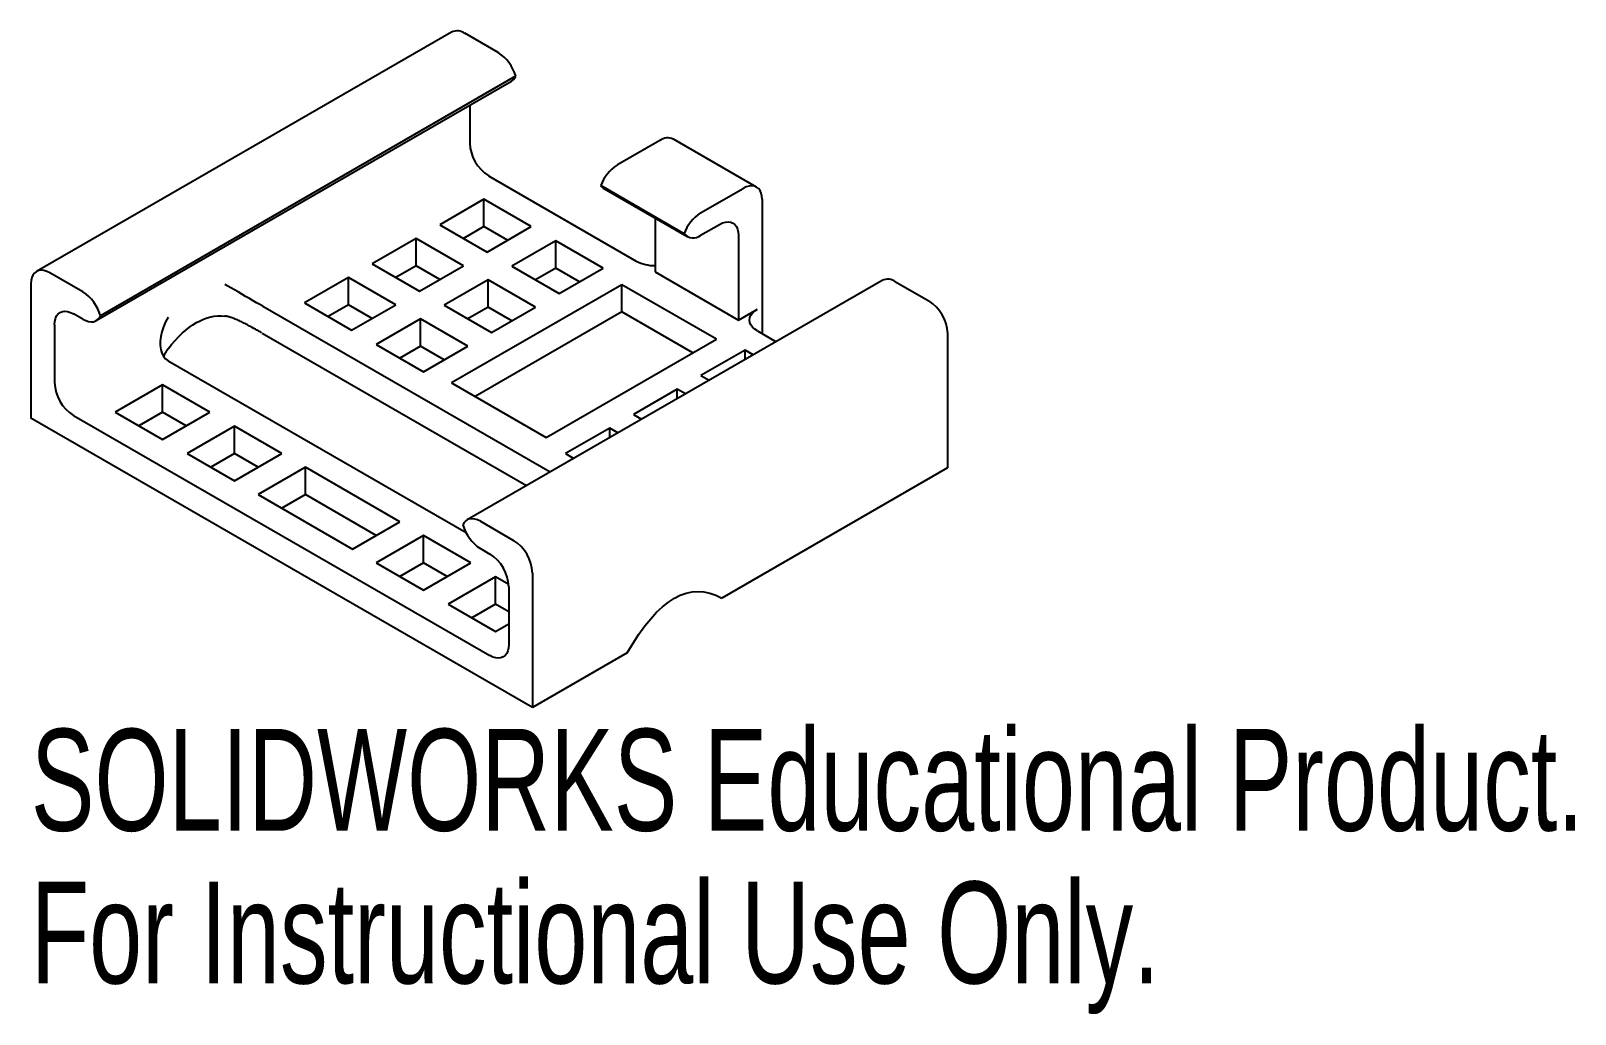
# Paper-space layout '_Isometric' of a CAD drawing. Header units: inches. Extents: x -0.84 to 2.04, y -1.9 to -0.06.
import ezdxf

# ---------------------------------------------------------------- set-up
doc = ezdxf.new("R2010")
doc.units = ezdxf.units.IN
doc.header["$MEASUREMENT"] = 0
doc.styles.add('SLDTEXTSTYLE0', font='TXT', dxfattribs={"width": 0.7})

psp = doc.layouts.new('_Isometric')

# ---------------------------------------------------------------- linework, layer by layer
at = {"color": 7, "linetype": 'Continuous', "lineweight": 25}
for p, q in [((-0.0575, -0.0637), (-0.833, -0.5114)), ((0.0294, -0.1019), (-0.0325, -0.0661)), ((-0.7212, -0.6031), (0.0544, -0.1554)), ((0.0621, -0.1463), (-0.7134, -0.594)), ((-0.0237, -0.2004), (-0.0237, -0.2713)), ((0.3317, -0.2662), (0.2521, -0.3121)), ((0.5122, -0.3535), (0.3567, -0.2637)), ((0.0117, -0.3325), (0.2875, -0.4917)), ((0.3768, -0.4406), (0.2213, -0.3508)), ((0.2271, -0.3563), (0.3827, -0.4462)), ((0.4077, -0.4019), (0.4872, -0.356)), ((0.0029, -0.3764), (-0.0796, -0.424)), ((0.0912, -0.4274), (0.0029, -0.3764)), ((0.0029, -0.4275), (0.0029, -0.3764)), ((0.5226, -0.3764), (0.5226, -0.6275)), ((-0.0796, -0.424), (0.0088, -0.4751)), ((0.0029, -0.4275), (-0.0354, -0.4496)), ((0.047, -0.453), (0.0029, -0.4275)), ((0.0088, -0.4751), (0.0912, -0.4274)), ((0.3228, -0.4116), (0.3228, -0.5121)), ((0.4077, -0.4437), (0.443, -0.4233)), ((-0.1238, -0.4496), (-0.2059, -0.4969)), ((-0.0354, -0.5006), (-0.1238, -0.4496)), ((-0.1238, -0.5006), (-0.1238, -0.4496)), ((0.1372, -0.454), (0.0547, -0.5016)), ((0.2256, -0.505), (0.1372, -0.454)), ((0.1372, -0.505), (0.1372, -0.454)), ((0.4784, -0.4437), (0.4784, -0.602)), ((-0.7462, -0.5496), (-0.808, -0.5139)), ((-0.2059, -0.4969), (-0.1175, -0.548)), ((-0.1238, -0.5006), (-0.1617, -0.5225)), ((-0.0796, -0.5261), (-0.1238, -0.5006)), ((-0.1175, -0.548), (-0.0354, -0.5006)), ((0.0547, -0.5016), (0.1431, -0.5526)), ((0.1372, -0.505), (0.0989, -0.5271)), ((0.1814, -0.5305), (0.1372, -0.505)), ((0.1431, -0.5526), (0.2256, -0.505)), ((0.3228, -0.5121), (0.4784, -0.602)), ((-0.8434, -0.5343), (-0.8434, -0.7854)), ((-0.2501, -0.5224), (-0.3326, -0.5701)), ((-0.1617, -0.5735), (-0.2501, -0.5224)), ((-0.2501, -0.5735), (-0.2501, -0.5224)), ((0.0105, -0.5271), (-0.0715, -0.5745)), ((0.2603, -0.536), (-0.0579, -0.7197)), ((0.7468, -0.528), (-0.0287, -0.9757)), ((0.0989, -0.5781), (0.0105, -0.5271)), ((0.0105, -0.5782), (0.0105, -0.5271)), ((0.4371, -0.6381), (0.2603, -0.536)), ((0.2603, -0.587), (0.2603, -0.536)), ((0.7718, -0.5305), (0.8337, -0.5662)), ((-0.4104, -0.5762), (0.1265, -0.8861)), ((-0.3326, -0.5701), (-0.2442, -0.6211)), ((-0.2501, -0.5735), (-0.2884, -0.5956)), ((-0.2059, -0.599), (-0.2501, -0.5735)), ((-0.2442, -0.6211), (-0.1617, -0.5735)), ((-0.0715, -0.5745), (0.0168, -0.6255)), ((-0.7462, -0.6006), (-0.7639, -0.5904)), ((-0.1157, -0.6), (-0.1982, -0.6476)), ((-0.0274, -0.651), (-0.1157, -0.6)), ((-0.1157, -0.651), (-0.1157, -0.6)), ((0.0105, -0.5782), (-0.0273, -0.6)), ((0.2603, -0.587), (-0.0137, -0.7452)), ((0.0547, -0.6037), (0.0105, -0.5782)), ((0.0168, -0.6255), (0.0989, -0.5781)), ((0.3929, -0.6636), (0.2603, -0.587)), ((0.4784, -0.602), (0.5137, -0.5815)), ((-0.7992, -0.6108), (-0.7992, -0.719)), ((-0.4113, -0.6267), (0.0823, -0.9116)), ((0.5137, -0.6224), (0.5486, -0.6425)), ((0.8691, -0.6274), (0.8691, -0.8785)), ((-0.1982, -0.6476), (-0.1098, -0.6987)), ((-0.1157, -0.651), (-0.154, -0.6731)), ((-0.0716, -0.6765), (-0.1157, -0.651)), ((-0.1098, -0.6987), (-0.0274, -0.651)), ((0.1189, -0.8218), (0.4371, -0.6381)), ((0.4908, -0.6581), (0.4083, -0.7057)), ((0.5061, -0.667), (0.4908, -0.6581)), ((0.4908, -0.6758), (0.4908, -0.6581)), ((-0.5871, -0.6782), (-0.0306, -0.9994)), ((-0.0579, -0.7197), (0.1189, -0.8218)), ((0.4083, -0.7057), (0.4236, -0.7146)), ((-0.5977, -0.7231), (-0.6861, -0.7741)), ((-0.5093, -0.7741), (-0.5977, -0.7231)), ((-0.5977, -0.7741), (-0.5977, -0.7231)), ((0.3641, -0.7312), (0.282, -0.7786)), ((0.3794, -0.7401), (0.3641, -0.7312)), ((0.3641, -0.749), (0.3641, -0.7312)), ((-0.6861, -0.7741), (-0.5977, -0.8252)), ((-0.5977, -0.7741), (-0.6419, -0.7997)), ((-0.5977, -0.8252), (-0.5093, -0.7741)), ((-0.5535, -0.7996), (-0.5977, -0.7741)), ((0.282, -0.7786), (0.2974, -0.7875)), ((0.0935, -1.3262), (-0.8434, -0.7854)), ((-0.7639, -0.7803), (0.014, -1.2293)), ((-0.4633, -0.8007), (-0.5517, -0.8517)), ((-0.3749, -0.8517), (-0.4633, -0.8007)), ((-0.4633, -0.8517), (-0.4633, -0.8007)), ((0.2378, -0.8041), (0.1553, -0.8517)), ((0.2532, -0.813), (0.2378, -0.8041)), ((0.2378, -0.8219), (0.2378, -0.8041)), ((-0.5517, -0.8517), (-0.4633, -0.9027)), ((-0.4633, -0.8517), (-0.5075, -0.8772)), ((-0.4633, -0.9027), (-0.3749, -0.8517)), ((-0.4191, -0.8772), (-0.4633, -0.8517)), ((0.1553, -0.8517), (0.1707, -0.8606)), ((-0.3307, -0.8772), (-0.4191, -0.9282)), ((-0.154, -0.9792), (-0.3307, -0.8772)), ((-0.3307, -0.9282), (-0.3307, -0.8772)), ((0.8691, -0.8785), (0.447, -1.1222)), ((-0.4191, -0.9282), (-0.2424, -1.0303)), ((-0.3307, -0.9282), (-0.3749, -0.9537)), ((-0.1982, -1.0048), (-0.3307, -0.9282)), ((-0.2424, -1.0303), (-0.154, -0.9792)), ((-0.0037, -0.9782), (0.0582, -1.0139)), ((-0.1098, -1.0048), (-0.1982, -1.0558)), ((-0.0214, -1.0558), (-0.1098, -1.0048)), ((-0.1098, -1.0558), (-0.1098, -1.0048)), ((-0.0037, -1.0292), (0.014, -1.0394)), ((-0.1982, -1.0558), (-0.1098, -1.1068)), ((-0.1098, -1.0558), (-0.154, -1.0813)), ((-0.1098, -1.1068), (-0.0214, -1.0558)), ((-0.0656, -1.0813), (-0.1098, -1.0558)), ((0.0246, -1.0823), (-0.0638, -1.1334)), ((0.0491, -1.0965), (0.0246, -1.0823)), ((0.0246, -1.1333), (0.0246, -1.0823)), ((0.0935, -1.0752), (0.0935, -1.3262)), ((0.0493, -1.1007), (0.0493, -1.2089)), ((-0.0638, -1.1334), (0.0246, -1.1844)), ((0.0246, -1.1333), (-0.0196, -1.1589)), ((0.0493, -1.1476), (0.0246, -1.1333)), ((0.0246, -1.1844), (0.0493, -1.1701)), ((0.2703, -1.2242), (0.0935, -1.3262))]:
    psp.add_line(p, q, dxfattribs=at)
at = {"color": 7, "linetype": 'Continuous', "lineweight": 25, "flags": 128}
for points in [[(0.5226, -0.3764), (0.5221, -0.3703), (0.5209, -0.3648), (0.5187, -0.3601), (0.5158, -0.3563), (0.5122, -0.3535), (0.508, -0.3518), (0.5033, -0.3512), (0.4982, -0.3517), (0.4928, -0.3533), (0.4872, -0.356)], [(0.443, -0.4233), (0.4486, -0.4206), (0.454, -0.419), (0.4591, -0.4184), (0.4638, -0.4191), (0.468, -0.4208), (0.4716, -0.4236), (0.4745, -0.4274), (0.4767, -0.4321), (0.478, -0.4375), (0.4784, -0.4437)], [(-0.808, -0.5139), (-0.8136, -0.5112), (-0.819, -0.5096), (-0.8241, -0.509), (-0.8288, -0.5097), (-0.833, -0.5114), (-0.8367, -0.5142), (-0.8396, -0.518), (-0.8417, -0.5227), (-0.843, -0.5281), (-0.8434, -0.5343)], [(-0.4104, -0.5762), (-0.4158, -0.5731), (-0.4218, -0.5696), (-0.4283, -0.5659), (-0.4351, -0.5619), (-0.4422, -0.5578), (-0.4493, -0.5537), (-0.4564, -0.5496), (-0.4632, -0.5457), (-0.4697, -0.5419), (-0.4757, -0.5385), (-0.4811, -0.5354)], [(-0.7992, -0.6108), (-0.7988, -0.6047), (-0.7975, -0.5992), (-0.7954, -0.5945), (-0.7925, -0.5907), (-0.7889, -0.5879), (-0.7846, -0.5862), (-0.7799, -0.5856), (-0.7748, -0.5861), (-0.7694, -0.5877), (-0.7639, -0.5904)], [(-0.7462, -0.6006), (-0.741, -0.6032), (-0.7358, -0.6048), (-0.731, -0.6054), (-0.7264, -0.6051), (-0.7223, -0.6037), (-0.7187, -0.6013), (-0.7157, -0.5981), (-0.7134, -0.594)], [(-0.5871, -0.5965), (-0.5917, -0.6055), (-0.5956, -0.6146), (-0.5985, -0.6238), (-0.6006, -0.6329), (-0.6016, -0.6416), (-0.6016, -0.6499), (-0.6006, -0.6574), (-0.5985, -0.6642), (-0.5956, -0.67), (-0.5917, -0.6747), (-0.5871, -0.6782)], [(0.5137, -0.6224), (0.5086, -0.6189), (0.5045, -0.6151), (0.5015, -0.6109), (0.4997, -0.6065), (0.4991, -0.602), (0.4997, -0.5974), (0.5015, -0.593), (0.5045, -0.5889), (0.5086, -0.585), (0.5137, -0.5815)], [(-0.0037, -0.9782), (-0.0089, -0.9756), (-0.014, -0.974), (-0.0189, -0.9734), (-0.0235, -0.9738), (-0.0276, -0.9751), (-0.0312, -0.9775), (-0.0342, -0.9807), (-0.0365, -0.9848)], [(0.0493, -1.2089), (0.0489, -1.215), (0.0476, -1.2205), (0.0455, -1.2252), (0.0426, -1.229), (0.039, -1.2318), (0.0347, -1.2335), (0.03, -1.2341), (0.0249, -1.2336), (0.0195, -1.232), (0.014, -1.2293)]]:
    psp.add_lwpolyline(points, dxfattribs=at)
at = {"color": 7, "linetype": 'Continuous', "lineweight": 25}
for centre, radius, start, end in [((-0.0472, -0.087), 0.0255, 54.8748, 113.8147), ((-0.0129, -0.1674), 0.078, 15.6795, 57.1422), ((0.0447, -0.1392), 0.0189, 300.9322, 337.8528), ((0.0526, -0.2681), 0.0763, 182.3869, 237.6131), ((0.3463, -0.2864), 0.0249, 65.3927, 125.9177), ((0.2936, -0.3768), 0.0769, 122.6645, 160.2107), ((0.2359, -0.3412), 0.0176, 213.2199, 239.8021), ((0.4492, -0.4666), 0.0769, 122.6645, 160.2107), ((0.3938, -0.4268), 0.0219, 219.1987, 309.404), ((0.3212, -0.4287), 0.0715, 241.8314, 271.2724), ((0.7572, -0.5505), 0.0248, 53.8711, 114.8184), ((-0.7885, -0.6151), 0.078, 15.6795, 57.1422), ((0.7929, -0.6306), 0.0763, 2.3869, 57.6131), ((-0.723, -0.7158), 0.0763, 182.3869, 237.6131), ((0.0386, -0.9637), 0.078, 195.6795, 237.1422), ((0.0173, -1.0783), 0.0763, 2.3869, 57.6131), ((-0.0269, -1.1038), 0.0763, 2.3869, 57.6131)]:
    psp.add_arc(centre, radius, start, end, dxfattribs=at)
for points in [[(-0.5871, -0.6557), (-0.5517, -0.6109), (-0.5164, -0.5905), (-0.4811, -0.5946)], [(0.2703, -1.2242), (0.3292, -1.1221), (0.3881, -1.0881), (0.447, -1.1222)]]:
    psp.add_open_spline(points, degree=3, dxfattribs=at)
for points, knots in [([(-0.4124, -0.6261), (-0.4134, -0.6255), (-0.4161, -0.6239), (-0.4228, -0.62), (-0.4316, -0.615), (-0.4412, -0.6098), (-0.4496, -0.6055), (-0.4578, -0.6017), (-0.4659, -0.5984), (-0.4739, -0.5957), (-0.4787, -0.595), (-0.4811, -0.5946)], [0, 0, 0, 0, 0.0461201, 0.125986, 0.2814122, 0.3930431, 0.5078443, 0.622842, 0.7400814, 0.8683929, 1, 1, 1, 1]), ([(-0.5871, -0.6557), (-0.5895, -0.659), (-0.5928, -0.6635), (-0.5948, -0.6686), (-0.5953, -0.6699)], [0, 0, 0, 0, 0.739688, 1, 1, 1, 1])]:
    psp.add_open_spline(points, degree=3, knots=knots, dxfattribs=at)

# ---------------------------------------------------------------- texts
at = {"color": 7, "linetype": 'Continuous', "char_height": 0.1903, "attachment_point": 1, "style": 'SLDTEXTSTYLE0'}
for s, insert in [('SOLIDWORKS Educational Product.', (-0.8434, -1.3664)), ('For Instructional Use Only.', (-0.8434, -1.6518))]:
    psp.add_mtext(s, dxfattribs=dict(at, insert=insert))

doc.saveas('drawing.dxf')
